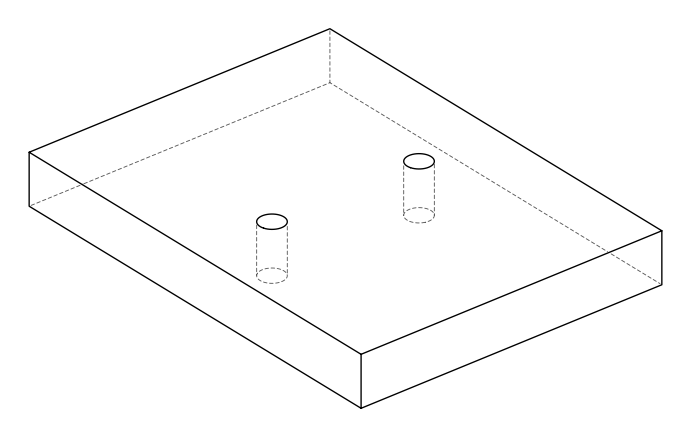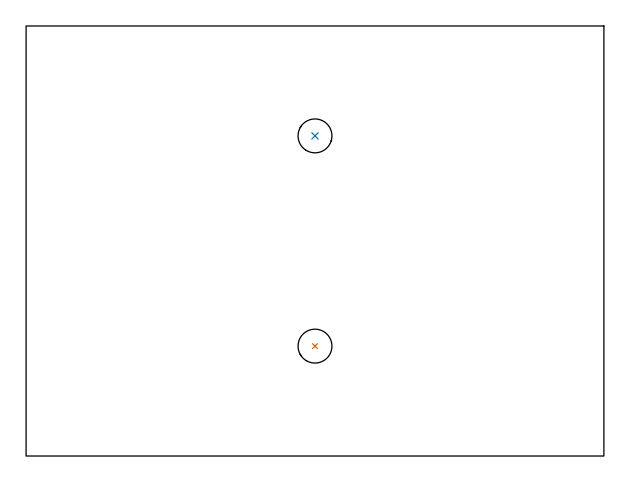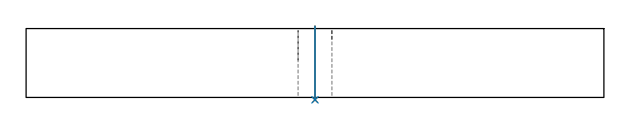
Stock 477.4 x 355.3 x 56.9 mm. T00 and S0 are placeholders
(PLAN: 2 operations, 0 tool changes, 0.5 min)
(1 INDEXABLE_INSERT_DRILL_THROUGH_HOLE_FROM_SOLID | STEP1HOLE | NXT0302_027 | 0.25 min | 34999 mm3)
(2 INDEXABLE_INSERT_DRILL_THROUGH_HOLE_FROM_SOLID_1 | STEP1HOLE_1 | NXT0302_027 | 0.25 min | 35001 mm3)
(TOOL NXT0302_027 | Index. Insert Drill 28mm [880-D2800L32-05] | D28 PA176 FL140 Z2)
(OP 1 INDEXABLE_INSERT_DRILL_THROUGH_HOLE_FROM_SOLID)
G17 G21 G94 G90
T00 M6
G54
G17 G0 G90 X238.7 Y90.8 S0 M3
G43 Z66.9 H1
G94 G81 G98 Z-1.989 F250. R58.9
G80
M5
M2
(OP 2 INDEXABLE_INSERT_DRILL_THROUGH_HOLE_FROM_SOLID_1)
G17 G21 G94 G90
T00 M6
G54
G17 G0 G90 X238.7 Y264.5 S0 M3
G43 Z66.9 H1
G94 G81 G98 Z-1.989 F250. R58.9
G80
M5
M2
